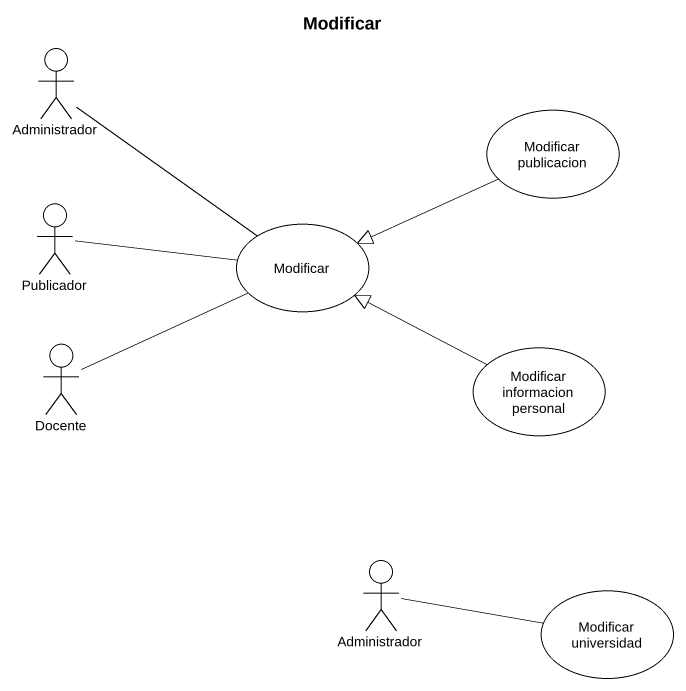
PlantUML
@startuml
title Modificar
actor Administrador
usecase "Modificar publicacion" as Modificar_publicacion
actor Publicador
usecase Modificar
actor Docente
usecase "Modificar informacion personal" as Modificar_informacion
actor "Administrador" as Administrador_2
usecase "Modificar universidad" as Modificar_universidad
Administrador -- Modificar
Modificar_publicacion -left-|> Modificar
Publicador -right- Modificar
Docente -right- Modificar
Modificar_informacion -left-|> Modificar
Administrador_2 -right- Modificar_universidad
@enduml
